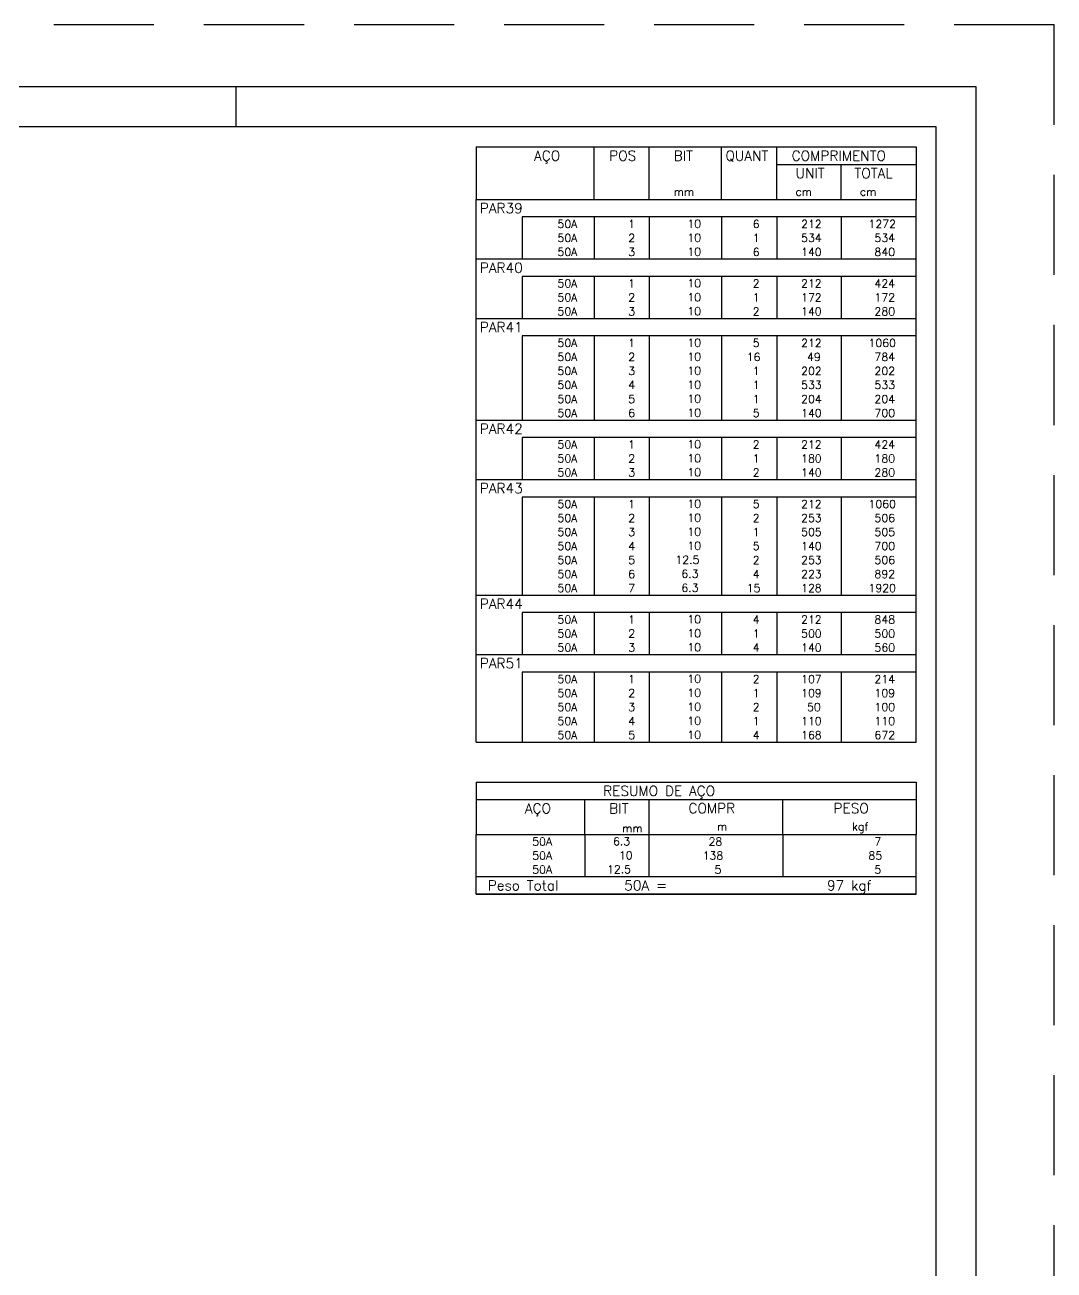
# Model space of a CAD drawing. Extents: x -1.9 to 86, y -1.6 to 60.9.
# Drawn here: x 60.32 to 86.05, y 29.82 to 60.95 of the extents above; entities that cross this region are included whole.
import ezdxf

# ---------------------------------------------------------------- set-up
doc = ezdxf.new("R2010")
doc.units = 0
doc.header["$MEASUREMENT"] = 0
doc.linetypes.add('HIDDEN', pattern=[0.375, 0.25, -0.125])
doc.layers.get('0').update_dxf_attribs({"linetype": 'CONTINUOUS'})
doc.layers.get('Defpoints').update_dxf_attribs({"linetype": 'CONTINUOUS'})
doc.layers.add('ARQ_FOLHA', color=7, linetype='CONTINUOUS')
doc.layers.add('PENA_02', color=2, linetype='CONTINUOUS')
doc.styles.get("Standard").update_dxf_attribs({"font": 'ROMANS.SHX'})

# ---------------------------------------------------------------- blocks, each defined once
blk = doc.blocks.new('FOLHA A1 - 841 X 594')
at = {"layer": 'ARQ_FOLHA', "color": 1}
blk.add_line((-185, 584), (-185, 594), dxfattribs=at)
for points in [[(-841, 0), (0, 0), (0, 594), (-841, 594)], [(-816, 10), (-10, 10), (-10, 584), (-816, 584)]]:
    blk.add_lwpolyline(points, close=True, dxfattribs=at)
at = {"layer": 'Defpoints', "color": 8, "linetype": 'HIDDEN', "ltscale": 100}
blk.add_lwpolyline([(-860.5, 609.5), (-860.5, -15.5), (19.5, -15.5), (19.5, 609.5)], close=True, dxfattribs=at)
blk = doc.blocks.new('*U24')
blk.add_blockref('FOLHA A1 - 841 X 594', (0, 0))

msp = doc.modelspace()

# ---------------------------------------------------------------- linework, layer by layer
at = {"layer": 'PENA_02', "linetype": 'Continuous'}
for p, q in [((71.6, 57.895), (71.6, 56.583)), ((71.6, 57.895), (82.6, 57.895)), ((74.55, 56.583), (74.55, 57.895)), ((75.93, 56.583), (75.93, 57.895)), ((77.74, 56.583), (77.74, 57.895)), ((79.12, 56.583), (79.12, 57.895)), ((82.6, 57.895), (82.6, 56.583)), ((79.12, 57.458), (82.6, 57.458)), ((80.73, 56.583), (80.73, 57.458)), ((71.6, 56.583), (82.6, 56.583)), ((71.6, 56.145), (71.6, 56.583)), ((71.6, 56.583), (82.6, 56.583)), ((82.6, 56.145), (82.6, 56.583)), ((71.6, 55.795), (71.6, 56.145)), ((82.6, 56.145), (72.75, 56.145)), ((72.75, 56.145), (72.75, 55.795)), ((74.55, 56.145), (74.55, 55.795)), ((75.93, 56.145), (75.93, 55.795)), ((77.74, 56.145), (77.74, 55.795)), ((79.12, 56.145), (79.12, 55.795)), ((80.73, 56.145), (80.73, 55.795)), ((82.6, 55.795), (82.6, 56.145)), ((71.6, 55.445), (71.6, 55.795)), ((72.75, 55.795), (72.75, 55.445)), ((74.55, 55.795), (74.55, 55.445)), ((75.93, 55.795), (75.93, 55.445)), ((77.74, 55.795), (77.74, 55.445)), ((79.12, 55.795), (79.12, 55.445)), ((80.73, 55.795), (80.73, 55.445)), ((82.6, 55.445), (82.6, 55.795)), ((71.6, 55.095), (71.6, 55.445)), ((72.75, 55.445), (72.75, 55.095)), ((74.55, 55.445), (74.55, 55.095)), ((75.93, 55.445), (75.93, 55.095)), ((77.74, 55.445), (77.74, 55.095)), ((79.12, 55.445), (79.12, 55.095)), ((80.73, 55.445), (80.73, 55.095)), ((82.6, 55.095), (82.6, 55.445)), ((71.6, 54.658), (71.6, 55.095)), ((71.6, 55.095), (82.6, 55.095)), ((82.6, 54.658), (82.6, 55.095)), ((71.6, 54.308), (71.6, 54.658)), ((82.6, 54.658), (72.75, 54.658)), ((72.75, 54.658), (72.75, 54.308)), ((74.55, 54.658), (74.55, 54.308)), ((75.93, 54.658), (75.93, 54.308)), ((77.74, 54.658), (77.74, 54.308)), ((79.12, 54.658), (79.12, 54.308)), ((80.73, 54.658), (80.73, 54.308)), ((82.6, 54.308), (82.6, 54.658)), ((71.6, 53.958), (71.6, 54.308)), ((72.75, 54.308), (72.75, 53.958)), ((74.55, 54.308), (74.55, 53.958)), ((75.93, 54.308), (75.93, 53.958)), ((77.74, 54.308), (77.74, 53.958)), ((79.12, 54.308), (79.12, 53.958)), ((80.73, 54.308), (80.73, 53.958)), ((82.6, 53.958), (82.6, 54.308)), ((71.6, 53.608), (71.6, 53.958)), ((72.75, 53.958), (72.75, 53.608)), ((74.55, 53.958), (74.55, 53.608)), ((75.93, 53.958), (75.93, 53.608)), ((77.74, 53.958), (77.74, 53.608)), ((79.12, 53.958), (79.12, 53.608)), ((80.73, 53.958), (80.73, 53.608)), ((82.6, 53.608), (82.6, 53.958)), ((71.6, 53.17), (71.6, 53.608)), ((71.6, 53.608), (82.6, 53.608)), ((82.6, 53.17), (82.6, 53.608)), ((71.6, 52.82), (71.6, 53.17)), ((82.6, 53.17), (72.75, 53.17)), ((72.75, 53.17), (72.75, 52.82)), ((74.55, 53.17), (74.55, 52.82)), ((75.93, 53.17), (75.93, 52.82)), ((77.74, 53.17), (77.74, 52.82)), ((79.12, 53.17), (79.12, 52.82)), ((80.73, 53.17), (80.73, 52.82)), ((82.6, 52.82), (82.6, 53.17)), ((71.6, 52.47), (71.6, 52.82)), ((72.75, 52.82), (72.75, 52.47)), ((74.55, 52.82), (74.55, 52.47)), ((75.93, 52.82), (75.93, 52.47)), ((77.74, 52.82), (77.74, 52.47)), ((79.12, 52.82), (79.12, 52.47)), ((80.73, 52.82), (80.73, 52.47)), ((82.6, 52.47), (82.6, 52.82)), ((71.6, 52.12), (71.6, 52.47)), ((72.75, 52.47), (72.75, 52.12)), ((74.55, 52.47), (74.55, 52.12)), ((75.93, 52.47), (75.93, 52.12)), ((77.74, 52.47), (77.74, 52.12)), ((79.12, 52.47), (79.12, 52.12)), ((80.73, 52.47), (80.73, 52.12)), ((82.6, 52.12), (82.6, 52.47)), ((71.6, 51.77), (71.6, 52.12)), ((72.75, 52.12), (72.75, 51.77)), ((74.55, 52.12), (74.55, 51.77)), ((75.93, 52.12), (75.93, 51.77)), ((77.74, 52.12), (77.74, 51.77)), ((79.12, 52.12), (79.12, 51.77)), ((80.73, 52.12), (80.73, 51.77)), ((82.6, 51.77), (82.6, 52.12)), ((71.6, 51.42), (71.6, 51.77)), ((72.75, 51.77), (72.75, 51.42)), ((74.55, 51.77), (74.55, 51.42)), ((75.93, 51.77), (75.93, 51.42)), ((77.74, 51.77), (77.74, 51.42)), ((79.12, 51.77), (79.12, 51.42)), ((80.73, 51.77), (80.73, 51.42)), ((82.6, 51.42), (82.6, 51.77)), ((71.6, 51.07), (71.6, 51.42)), ((72.75, 51.42), (72.75, 51.07)), ((74.55, 51.42), (74.55, 51.07)), ((75.93, 51.42), (75.93, 51.07)), ((77.74, 51.42), (77.74, 51.07)), ((79.12, 51.42), (79.12, 51.07)), ((80.73, 51.42), (80.73, 51.07)), ((82.6, 51.07), (82.6, 51.42)), ((71.6, 50.633), (71.6, 51.07)), ((71.6, 51.07), (82.6, 51.07)), ((82.6, 50.633), (82.6, 51.07)), ((71.6, 50.283), (71.6, 50.633)), ((82.6, 50.633), (72.75, 50.633)), ((72.75, 50.633), (72.75, 50.283)), ((74.55, 50.633), (74.55, 50.283)), ((75.93, 50.633), (75.93, 50.283)), ((77.74, 50.633), (77.74, 50.283)), ((79.12, 50.633), (79.12, 50.283)), ((80.73, 50.633), (80.73, 50.283)), ((82.6, 50.283), (82.6, 50.633)), ((71.6, 49.933), (71.6, 50.283)), ((72.75, 50.283), (72.75, 49.933)), ((74.55, 50.283), (74.55, 49.933)), ((75.93, 50.283), (75.93, 49.933)), ((77.74, 50.283), (77.74, 49.933)), ((79.12, 50.283), (79.12, 49.933)), ((80.73, 50.283), (80.73, 49.933)), ((82.6, 49.933), (82.6, 50.283)), ((71.6, 49.583), (71.6, 49.933)), ((72.75, 49.933), (72.75, 49.583)), ((74.55, 49.933), (74.55, 49.583)), ((75.93, 49.933), (75.93, 49.583)), ((77.74, 49.933), (77.74, 49.583)), ((79.12, 49.933), (79.12, 49.583)), ((80.73, 49.933), (80.73, 49.583)), ((82.6, 49.583), (82.6, 49.933)), ((71.6, 49.145), (71.6, 49.583)), ((71.6, 49.583), (82.6, 49.583)), ((82.6, 49.145), (82.6, 49.583)), ((71.6, 48.795), (71.6, 49.145)), ((82.6, 49.145), (72.75, 49.145)), ((72.75, 49.145), (72.75, 48.795)), ((74.55, 49.145), (74.55, 48.795)), ((75.93, 49.145), (75.93, 48.795)), ((77.74, 49.145), (77.74, 48.795)), ((79.12, 49.145), (79.12, 48.795)), ((80.73, 49.145), (80.73, 48.795)), ((82.6, 48.795), (82.6, 49.145)), ((71.6, 48.445), (71.6, 48.795)), ((72.75, 48.795), (72.75, 48.445)), ((74.55, 48.795), (74.55, 48.445)), ((75.93, 48.795), (75.93, 48.445)), ((77.74, 48.795), (77.74, 48.445)), ((79.12, 48.795), (79.12, 48.445)), ((80.73, 48.795), (80.73, 48.445)), ((82.6, 48.445), (82.6, 48.795)), ((71.6, 48.095), (71.6, 48.445)), ((72.75, 48.445), (72.75, 48.095)), ((74.55, 48.445), (74.55, 48.095)), ((75.93, 48.445), (75.93, 48.095)), ((77.74, 48.445), (77.74, 48.095)), ((79.12, 48.445), (79.12, 48.095)), ((80.73, 48.445), (80.73, 48.095)), ((82.6, 48.095), (82.6, 48.445)), ((71.6, 47.745), (71.6, 48.095)), ((72.75, 48.095), (72.75, 47.745)), ((74.55, 48.095), (74.55, 47.745)), ((75.93, 48.095), (75.93, 47.745)), ((77.74, 48.095), (77.74, 47.745)), ((79.12, 48.095), (79.12, 47.745)), ((80.73, 48.095), (80.73, 47.745)), ((82.6, 47.745), (82.6, 48.095)), ((71.6, 47.395), (71.6, 47.745)), ((72.75, 47.745), (72.75, 47.395)), ((74.55, 47.745), (74.55, 47.395)), ((75.93, 47.745), (75.93, 47.395)), ((77.74, 47.745), (77.74, 47.395)), ((79.12, 47.745), (79.12, 47.395)), ((80.73, 47.745), (80.73, 47.395)), ((82.6, 47.395), (82.6, 47.745)), ((71.6, 47.045), (71.6, 47.395)), ((72.75, 47.395), (72.75, 47.045)), ((74.55, 47.395), (74.55, 47.045)), ((75.93, 47.395), (75.93, 47.045)), ((77.74, 47.395), (77.74, 47.045)), ((79.12, 47.395), (79.12, 47.045)), ((80.73, 47.395), (80.73, 47.045)), ((82.6, 47.045), (82.6, 47.395)), ((71.6, 46.695), (71.6, 47.045)), ((72.75, 47.045), (72.75, 46.695)), ((74.55, 47.045), (74.55, 46.695)), ((75.93, 47.045), (75.93, 46.695)), ((77.74, 47.045), (77.74, 46.695)), ((79.12, 47.045), (79.12, 46.695)), ((80.73, 47.045), (80.73, 46.695)), ((82.6, 46.695), (82.6, 47.045)), ((71.6, 46.258), (71.6, 46.695)), ((71.6, 46.695), (82.6, 46.695)), ((82.6, 46.258), (82.6, 46.695)), ((71.6, 45.908), (71.6, 46.258)), ((82.6, 46.258), (72.75, 46.258)), ((72.75, 46.258), (72.75, 45.908)), ((74.55, 46.258), (74.55, 45.908)), ((75.93, 46.258), (75.93, 45.908)), ((77.74, 46.258), (77.74, 45.908)), ((79.12, 46.258), (79.12, 45.908)), ((80.73, 46.258), (80.73, 45.908)), ((82.6, 45.908), (82.6, 46.258)), ((71.6, 45.558), (71.6, 45.908)), ((72.75, 45.908), (72.75, 45.558)), ((74.55, 45.908), (74.55, 45.558)), ((75.93, 45.908), (75.93, 45.558)), ((77.74, 45.908), (77.74, 45.558)), ((79.12, 45.908), (79.12, 45.558)), ((80.73, 45.908), (80.73, 45.558)), ((82.6, 45.558), (82.6, 45.908)), ((71.6, 45.208), (71.6, 45.558)), ((72.75, 45.558), (72.75, 45.208)), ((74.55, 45.558), (74.55, 45.208)), ((75.93, 45.558), (75.93, 45.208)), ((77.74, 45.558), (77.74, 45.208)), ((79.12, 45.558), (79.12, 45.208)), ((80.73, 45.558), (80.73, 45.208)), ((82.6, 45.208), (82.6, 45.558)), ((71.6, 44.77), (71.6, 45.208)), ((71.6, 45.208), (82.6, 45.208)), ((82.6, 44.77), (82.6, 45.208)), ((71.6, 44.42), (71.6, 44.77)), ((82.6, 44.77), (72.75, 44.77)), ((72.75, 44.77), (72.75, 44.42)), ((74.55, 44.77), (74.55, 44.42)), ((75.93, 44.77), (75.93, 44.42)), ((77.74, 44.77), (77.74, 44.42)), ((79.12, 44.77), (79.12, 44.42)), ((80.73, 44.77), (80.73, 44.42)), ((82.6, 44.42), (82.6, 44.77)), ((71.6, 44.07), (71.6, 44.42)), ((72.75, 44.42), (72.75, 44.07)), ((74.55, 44.42), (74.55, 44.07)), ((75.93, 44.42), (75.93, 44.07)), ((77.74, 44.42), (77.74, 44.07)), ((79.12, 44.42), (79.12, 44.07)), ((80.73, 44.42), (80.73, 44.07)), ((82.6, 44.07), (82.6, 44.42)), ((71.6, 43.72), (71.6, 44.07)), ((72.75, 44.07), (72.75, 43.72)), ((74.55, 44.07), (74.55, 43.72)), ((75.93, 44.07), (75.93, 43.72)), ((77.74, 44.07), (77.74, 43.72)), ((79.12, 44.07), (79.12, 43.72)), ((80.73, 44.07), (80.73, 43.72)), ((82.6, 43.72), (82.6, 44.07)), ((71.6, 43.37), (71.6, 43.72)), ((72.75, 43.72), (72.75, 43.37)), ((74.55, 43.72), (74.55, 43.37)), ((75.93, 43.72), (75.93, 43.37)), ((77.74, 43.72), (77.74, 43.37)), ((79.12, 43.72), (79.12, 43.37)), ((80.73, 43.72), (80.73, 43.37)), ((82.6, 43.37), (82.6, 43.72)), ((71.6, 43.02), (71.6, 43.37)), ((72.75, 43.37), (72.75, 43.02)), ((74.55, 43.37), (74.55, 43.02)), ((75.93, 43.37), (75.93, 43.02)), ((77.74, 43.37), (77.74, 43.02)), ((79.12, 43.37), (79.12, 43.02)), ((80.73, 43.37), (80.73, 43.02)), ((82.6, 43.02), (82.6, 43.37)), ((71.6, 43.02), (82.6, 43.02)), ((71.6, 42.02), (71.6, 40.708)), ((71.6, 42.02), (82.6, 42.02)), ((82.6, 42.02), (82.6, 40.708)), ((71.6, 41.583), (82.6, 41.583)), ((74.32, 40.708), (74.32, 41.583)), ((75.93, 40.708), (75.93, 41.583)), ((79.265, 40.708), (79.265, 41.583)), ((71.6, 40.708), (82.6, 40.708)), ((71.6, 40.358), (71.6, 40.708)), ((74.32, 40.708), (74.32, 40.358)), ((75.93, 40.358), (75.93, 40.708)), ((79.265, 40.708), (79.265, 40.358)), ((82.6, 40.358), (82.6, 40.708)), ((71.6, 40.008), (71.6, 40.358)), ((74.32, 40.358), (74.32, 40.008)), ((75.93, 40.008), (75.93, 40.358)), ((79.265, 40.358), (79.265, 40.008)), ((82.6, 40.008), (82.6, 40.358)), ((71.6, 39.658), (71.6, 40.008)), ((74.32, 40.008), (74.32, 39.658)), ((75.93, 39.658), (75.93, 40.008)), ((79.265, 40.008), (79.265, 39.658)), ((82.6, 39.658), (82.6, 40.008)), ((71.6, 39.658), (82.6, 39.658)), ((71.6, 39.22), (71.6, 39.658)), ((71.6, 39.658), (82.6, 39.658)), ((82.6, 39.22), (82.6, 39.658)), ((82.6, 39.22), (71.6, 39.22)), ((71.6, 39.22), (82.6, 39.22))]:
    msp.add_line(p, q, dxfattribs=at)

# ---------------------------------------------------------------- block references
at = {"xscale": 0.09999999999999938, "yscale": 0.09999999999999938, "zscale": 0.09999999999999938}
msp.add_blockref('*U24', (84.1, -0.005), dxfattribs=at)

# ---------------------------------------------------------------- texts
at = {"layer": 'PENA_02', "linetype": 'Continuous'}
for s, height, p in [('AÇO', 0.25, (73.05, 57.551)), ('POS', 0.25, (74.93, 57.551)), ('BIT', 0.25, (76.54, 57.551)), ('QUANT', 0.25, (77.836, 57.551)), ('COMPRIMENTO', 0.25, (79.489, 57.551)), ('UNIT', 0.25, (79.587, 57.114)), ('TOTAL', 0.25, (81.059, 57.114)), ('mm', 0.2, (76.54, 56.676)), ('cm', 0.2, (79.587, 56.676)), ('cm', 0.2, (81.197, 56.676)), ('PAR39', 0.25, (71.696, 56.239)), ('     50A', 0.2, (72.89, 55.87)), ('  1', 0.2, (75.13, 55.87)), ('     10', 0.2, (76.137, 55.876)), ('    6', 0.2, (77.92, 55.87)), ('    212', 0.2, (79.13, 55.87)), ('   1272', 0.2, (80.964, 55.87)), ('     50A', 0.2, (72.89, 55.52)), ('  2', 0.2, (75.13, 55.52)), ('     10', 0.2, (76.137, 55.526)), ('    1', 0.2, (77.92, 55.52)), ('    534', 0.2, (79.13, 55.52)), ('    534', 0.2, (80.964, 55.52)), ('     50A', 0.2, (72.89, 55.17)), ('  3', 0.2, (75.13, 55.17)), ('     10', 0.2, (76.137, 55.176)), ('    6', 0.2, (77.92, 55.17)), ('    140', 0.2, (79.13, 55.17)), ('    840', 0.2, (80.964, 55.17)), ('PAR40', 0.25, (71.696, 54.751)), ('     50A', 0.2, (72.89, 54.383)), ('  1', 0.2, (75.13, 54.383)), ('     10', 0.2, (76.137, 54.389)), ('    2', 0.2, (77.92, 54.383)), ('    212', 0.2, (79.13, 54.383)), ('    424', 0.2, (80.964, 54.383)), ('     50A', 0.2, (72.89, 54.033)), ('  2', 0.2, (75.13, 54.033)), ('     10', 0.2, (76.137, 54.039)), ('    1', 0.2, (77.92, 54.033)), ('    172', 0.2, (79.13, 54.033)), ('    172', 0.2, (80.964, 54.033)), ('     50A', 0.2, (72.89, 53.683)), ('  3', 0.2, (75.13, 53.683)), ('     10', 0.2, (76.137, 53.689)), ('    2', 0.2, (77.92, 53.683)), ('    140', 0.2, (79.13, 53.683)), ('    280', 0.2, (80.964, 53.683)), ('PAR41', 0.25, (71.696, 53.264)), ('     50A', 0.2, (72.89, 52.895)), ('  1', 0.2, (75.13, 52.895)), ('     10', 0.2, (76.137, 52.901)), ('    5', 0.2, (77.92, 52.895)), ('    212', 0.2, (79.13, 52.895)), ('   1060', 0.2, (80.964, 52.895)), ('     50A', 0.2, (72.89, 52.545)), ('  2', 0.2, (75.13, 52.545)), ('     10', 0.2, (76.137, 52.551)), ('   16', 0.2, (77.92, 52.545)), ('     49', 0.2, (79.13, 52.545)), ('    784', 0.2, (80.964, 52.545)), ('     50A', 0.2, (72.89, 52.195)), ('  3', 0.2, (75.13, 52.195)), ('     10', 0.2, (76.137, 52.201)), ('    1', 0.2, (77.92, 52.195)), ('    202', 0.2, (79.13, 52.195)), ('    202', 0.2, (80.964, 52.195)), ('     50A', 0.2, (72.89, 51.845)), ('  4', 0.2, (75.13, 51.845)), ('     10', 0.2, (76.137, 51.851)), ('    1', 0.2, (77.92, 51.845)), ('    533', 0.2, (79.13, 51.845)), ('    533', 0.2, (80.964, 51.845)), ('     50A', 0.2, (72.89, 51.495)), ('  5', 0.2, (75.13, 51.495)), ('     10', 0.2, (76.137, 51.501)), ('    1', 0.2, (77.92, 51.495)), ('    204', 0.2, (79.13, 51.495)), ('    204', 0.2, (80.964, 51.495)), ('     10', 0.2, (76.137, 51.151)), ('     50A', 0.2, (72.89, 51.145)), ('  6', 0.2, (75.13, 51.145)), ('    5', 0.2, (77.92, 51.145)), ('    140', 0.2, (79.13, 51.145)), ('    700', 0.2, (80.964, 51.145)), ('PAR42', 0.25, (71.696, 50.726)), ('     50A', 0.2, (72.89, 50.358)), ('  1', 0.2, (75.13, 50.358)), ('     10', 0.2, (76.137, 50.364)), ('    2', 0.2, (77.92, 50.358)), ('    212', 0.2, (79.13, 50.358)), ('    424', 0.2, (80.964, 50.358)), ('     50A', 0.2, (72.89, 50.008)), ('  2', 0.2, (75.13, 50.008)), ('     10', 0.2, (76.137, 50.014)), ('    1', 0.2, (77.92, 50.008)), ('    180', 0.2, (79.13, 50.008)), ('    180', 0.2, (80.964, 50.008)), ('     50A', 0.2, (72.89, 49.658)), ('  3', 0.2, (75.13, 49.658)), ('     10', 0.2, (76.137, 49.664)), ('    2', 0.2, (77.92, 49.658)), ('    140', 0.2, (79.13, 49.658)), ('    280', 0.2, (80.964, 49.658)), ('PAR43', 0.25, (71.696, 49.239)), ('     50A', 0.2, (72.89, 48.87)), ('  1', 0.2, (75.13, 48.87)), ('     10', 0.2, (76.137, 48.876)), ('    5', 0.2, (77.92, 48.87)), ('    212', 0.2, (79.13, 48.87)), ('   1060', 0.2, (80.964, 48.87)), ('     50A', 0.2, (72.89, 48.52)), ('  2', 0.2, (75.13, 48.52)), ('     10', 0.2, (76.137, 48.526)), ('    2', 0.2, (77.92, 48.52)), ('    253', 0.2, (79.13, 48.52)), ('    506', 0.2, (80.964, 48.52)), ('     50A', 0.2, (72.89, 48.17)), ('  3', 0.2, (75.13, 48.17)), ('     10', 0.2, (76.137, 48.176)), ('    1', 0.2, (77.92, 48.17)), ('    505', 0.2, (79.13, 48.17)), ('    505', 0.2, (80.964, 48.17)), ('     50A', 0.2, (72.89, 47.82)), ('  4', 0.2, (75.13, 47.82)), ('     10', 0.2, (76.137, 47.826)), ('    5', 0.2, (77.92, 47.82)), ('    140', 0.2, (79.13, 47.82)), ('    700', 0.2, (80.964, 47.82)), ('     50A', 0.2, (72.89, 47.47)), ('  5', 0.2, (75.13, 47.47)), ('   12.5', 0.2, (76.137, 47.476)), ('    2', 0.2, (77.92, 47.47)), ('    253', 0.2, (79.13, 47.47)), ('    506', 0.2, (80.964, 47.47)), ('     50A', 0.2, (72.89, 47.12)), ('  6', 0.2, (75.13, 47.12)), ('    6.3', 0.2, (76.137, 47.126)), ('    4', 0.2, (77.92, 47.12)), ('    223', 0.2, (79.13, 47.12)), ('    892', 0.2, (80.964, 47.12)), ('     50A', 0.2, (72.89, 46.77)), ('  7', 0.2, (75.13, 46.77)), ('    6.3', 0.2, (76.137, 46.776)), ('   15', 0.2, (77.92, 46.77)), ('    128', 0.2, (79.13, 46.77)), ('   1920', 0.2, (80.964, 46.77)), ('PAR44', 0.25, (71.696, 46.351)), ('     50A', 0.2, (72.89, 45.983)), ('  1', 0.2, (75.13, 45.983)), ('     10', 0.2, (76.137, 45.989)), ('    4', 0.2, (77.92, 45.983)), ('    212', 0.2, (79.13, 45.983)), ('    848', 0.2, (80.964, 45.983)), ('     50A', 0.2, (72.89, 45.633)), ('  2', 0.2, (75.13, 45.633)), ('     10', 0.2, (76.137, 45.639)), ('    1', 0.2, (77.92, 45.633)), ('    500', 0.2, (79.13, 45.633)), ('    500', 0.2, (80.964, 45.633)), ('     50A', 0.2, (72.89, 45.283)), ('  3', 0.2, (75.13, 45.283)), ('     10', 0.2, (76.137, 45.289)), ('    4', 0.2, (77.92, 45.283)), ('    140', 0.2, (79.13, 45.283)), ('    560', 0.2, (80.964, 45.283)), ('PAR51', 0.25, (71.696, 44.864)), ('     50A', 0.2, (72.89, 44.495)), ('  1', 0.2, (75.13, 44.495)), ('     10', 0.2, (76.137, 44.501)), ('    2', 0.2, (77.92, 44.495)), ('    107', 0.2, (79.13, 44.495)), ('    214', 0.2, (80.964, 44.495)), ('     50A', 0.2, (72.89, 44.145)), ('  2', 0.2, (75.13, 44.145)), ('     10', 0.2, (76.137, 44.151)), ('    1', 0.2, (77.92, 44.145)), ('    109', 0.2, (79.13, 44.145)), ('    109', 0.2, (80.964, 44.145)), ('     50A', 0.2, (72.89, 43.795)), ('  3', 0.2, (75.13, 43.795)), ('     10', 0.2, (76.137, 43.801)), ('    2', 0.2, (77.92, 43.795)), ('     50', 0.2, (79.13, 43.795)), ('    100', 0.2, (80.964, 43.795)), ('     50A', 0.2, (72.89, 43.445)), ('  4', 0.2, (75.13, 43.445)), ('     10', 0.2, (76.137, 43.451)), ('    1', 0.2, (77.92, 43.445)), ('    110', 0.2, (79.13, 43.445)), ('    110', 0.2, (80.964, 43.445)), ('     50A', 0.2, (72.89, 43.095)), ('  5', 0.2, (75.13, 43.095)), ('     10', 0.2, (76.137, 43.101)), ('    4', 0.2, (77.92, 43.095)), ('    168', 0.2, (79.13, 43.095)), ('    672', 0.2, (80.964, 43.095)), ('RESUMO DE AÇO', 0.25, (74.78, 41.676)), ('AÇO', 0.25, (72.82, 41.239)), ('BIT', 0.25, (74.93, 41.239)), ('COMPR', 0.25, (76.909, 41.242)), ('PESO', 0.25, (80.538, 41.242)), ('mm', 0.2, (75.251, 40.765)), ('m', 0.2, (77.623, 40.811)), ('kgf', 0.2, (81.001, 40.811)), ('     50A', 0.2, (72.26, 40.433)), ('    6.3', 0.2, (74.427, 40.439)), ('     28', 0.2, (76.668, 40.433)), ('       7', 0.2, (80.515, 40.433)), ('     50A', 0.2, (72.26, 40.083)), ('     10', 0.2, (74.427, 40.089)), ('    138', 0.2, (76.668, 40.083)), ('      85', 0.2, (80.515, 40.083)), ('     50A', 0.2, (72.26, 39.733)), ('   12.5', 0.2, (74.427, 39.739)), ('      5', 0.2, (76.668, 39.733)), ('       5', 0.2, (80.515, 39.733)), ('Peso Total        50A =', 0.25, (71.893, 39.314)), ('      97 kgf', 0.25, (79.257, 39.314))]:
    msp.add_text(s, height=height, dxfattribs=at).set_placement(p)

doc.saveas('drawing.dxf')
